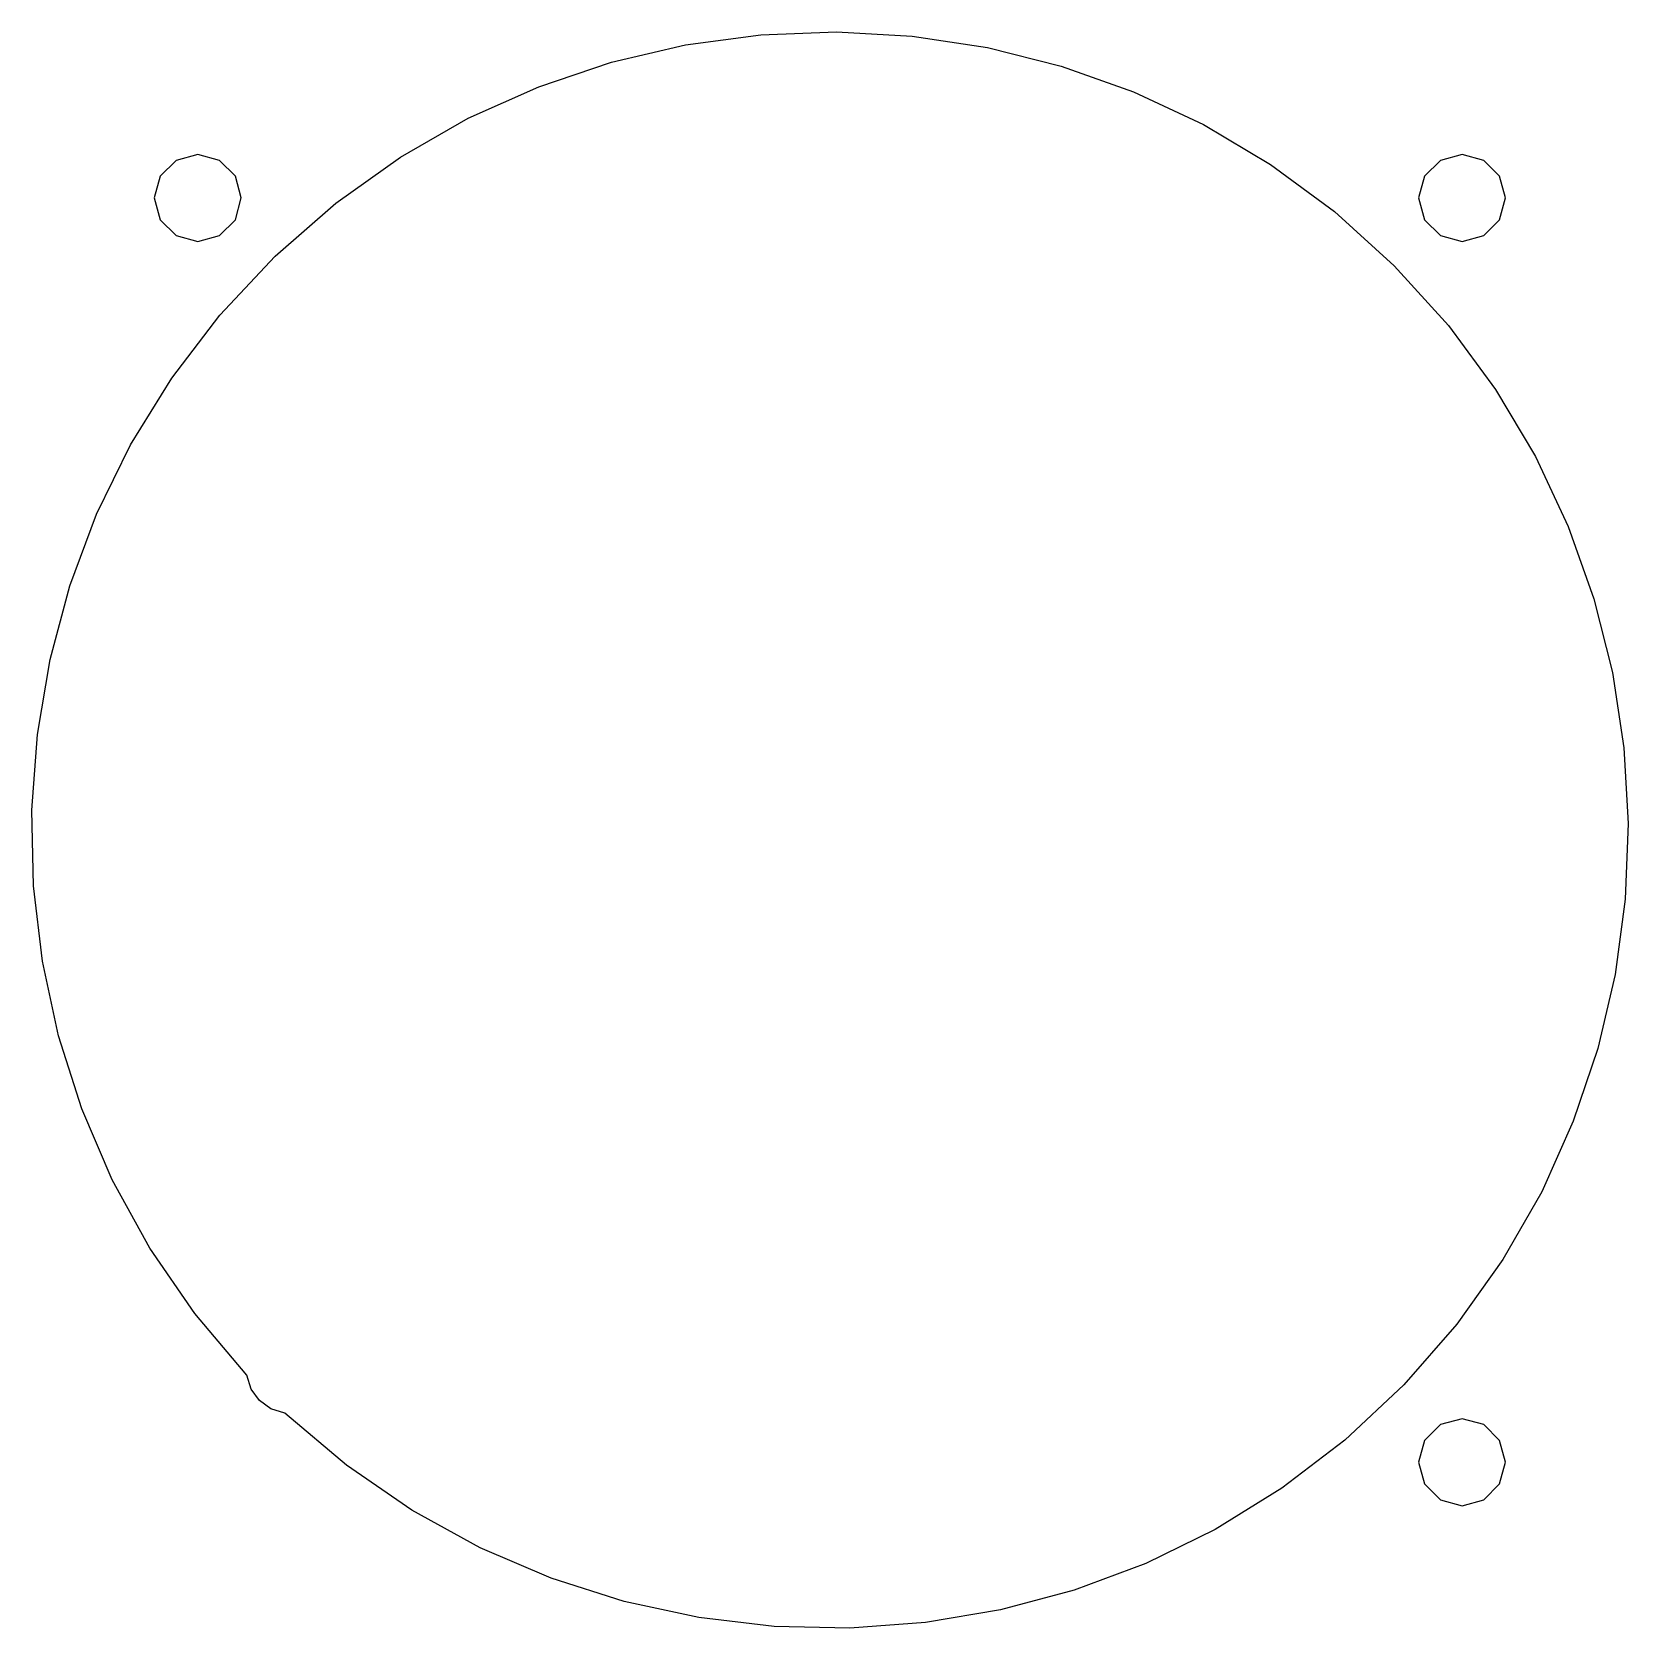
# Model space of a CAD drawing. Extents: x -40 to 40, y -40 to 298.
# Drawn here: x -39.7 to 39.7, y -39.7 to 39.7 of the extents above.
import ezdxf

# ---------------------------------------------------------------- set-up
doc = ezdxf.new("R2010")
doc.units = 0

msp = doc.modelspace()

# ---------------------------------------------------------------- linework, layer by layer
for p, q in [((-3.433457, 39.540012), (0.333055, 39.686369)), ((0.333055, 39.686369), (4.09658, 39.476812)), ((-10.866186, 38.178642), (-7.175642, 39.037513)), ((-7.175642, 39.037513), (-3.433457, 39.540012)), ((4.09658, 39.476812), (7.829804, 38.911571)), ((7.829804, 38.911571), (11.505411, 37.990875)), ((-14.477773, 36.96317), (-10.866186, 38.178642)), ((11.505411, 37.990875), (15.096088, 36.714954)), ((-17.983089, 35.390867), (-14.477773, 36.96317)), ((15.096088, 36.714954), (18.574519, 35.084036)), ((-21.35482, 33.461505), (-17.983089, 35.390867)), ((18.574519, 35.084036), (21.913391, 33.098351)), ((-31.4309, 33.5902), (-32.5104, 33.300949)), ((-30.3514, 33.300949), (-31.4309, 33.5902)), ((-24.565651, 31.174854), (-21.35482, 33.461505)), ((31.4309, 33.5902), (30.3514, 33.300949)), ((32.5104, 33.300949), (31.4309, 33.5902)), ((-32.5104, 33.300949), (-33.300649, 32.5107)), ((-29.561151, 32.5107), (-30.3514, 33.300949)), ((21.913391, 33.098351), (25.085388, 30.758128)), ((30.3514, 33.300949), (29.561151, 32.5107)), ((33.300649, 32.5107), (32.5104, 33.300949)), ((-33.300649, 32.5107), (-33.5899, 31.4312)), ((-29.2719, 31.4312), (-29.561151, 32.5107)), ((29.561151, 32.5107), (29.2719, 31.4312)), ((33.5899, 31.4312), (33.300649, 32.5107)), ((-33.5899, 31.4312), (-33.300649, 30.3517)), ((-29.561151, 30.3517), (-29.2719, 31.4312)), ((-29.2719, 31.4312), (-29.2719, 31.4312)), ((-27.588268, 28.530684), (-24.565651, 31.174854)), ((29.2719, 31.4312), (29.561151, 30.3517)), ((33.300649, 30.3517), (33.5899, 31.4312)), ((33.5899, 31.4312), (33.5899, 31.4312)), ((-33.300649, 30.3517), (-32.5104, 29.561451)), ((-30.3514, 29.561451), (-29.561151, 30.3517)), ((25.085388, 30.758128), (28.063196, 28.063596)), ((29.561151, 30.3517), (30.3514, 29.561451)), ((32.5104, 29.561451), (33.300649, 30.3517)), ((-32.5104, 29.561451), (-31.4309, 29.2722)), ((-31.4309, 29.2722), (-30.3514, 29.561451)), ((30.3514, 29.561451), (31.4309, 29.2722)), ((31.4309, 29.2722), (32.5104, 29.561451)), ((-30.332402, 25.598523), (-27.588268, 28.530684)), ((28.063196, 28.063596), (30.757728, 25.085788)), ((-32.725538, 22.466253), (-30.332402, 25.598523)), ((30.757728, 25.085788), (33.097951, 21.913791)), ((-34.766986, 19.161182), (-32.725538, 22.466253)), ((33.097951, 21.913791), (35.083636, 18.574919)), ((-36.456059, 15.710615), (-34.766986, 19.161182)), ((35.083636, 18.574919), (36.714554, 15.096488)), ((-37.792071, 12.141861), (-36.456059, 15.710615)), ((36.714554, 15.096488), (37.990475, 11.505811)), ((-38.774332, 8.482225), (-37.792071, 12.141861)), ((37.990475, 11.505811), (38.911171, 7.830204)), ((-39.402156, 4.759015), (-38.774332, 8.482225)), ((38.911171, 7.830204), (39.476412, 4.09698)), ((-39.674854, 0.999538), (-39.402156, 4.759015)), ((39.476412, 4.09698), (39.685969, 0.333455)), ((-39.591739, -2.768901), (-39.674854, 0.999538)), ((39.685969, 0.333455), (39.539612, -3.433057)), ((-39.152123, -6.518993), (-39.591739, -2.768901)), ((39.539612, -3.433057), (39.037113, -7.175242)), ((-38.355318, -10.223433), (-39.152123, -6.518993)), ((39.037113, -7.175242), (38.178242, -10.865786)), ((-37.200638, -13.854913), (-38.355318, -10.223433)), ((38.178242, -10.865786), (36.96277, -14.477373)), ((-35.687394, -17.386126), (-37.200638, -13.854913)), ((36.96277, -14.477373), (35.390467, -17.982689)), ((-33.814898, -20.789766), (-35.687394, -17.386126)), ((35.390467, -17.982689), (33.461105, -21.35442)), ((-31.582462, -24.038527), (-33.814898, -20.789766)), ((33.461105, -21.35442), (31.174454, -24.565251)), ((-28.9894, -27.1051), (-31.582462, -24.038527)), ((31.174454, -24.565251), (28.530284, -27.587868)), ((-28.769017, -27.788701), (-28.9894, -27.1051)), ((-28.9894, -27.1051), (-28.9894, -27.1051)), ((28.530284, -27.587868), (25.598123, -30.332002)), ((-28.356262, -28.355862), (-28.769017, -27.788701)), ((-27.789101, -28.768617), (-28.356262, -28.355862)), ((-27.1055, -28.989), (-27.789101, -28.768617)), ((-24.038927, -31.582062), (-27.1055, -28.989)), ((31.4309, -29.2715), (30.3514, -29.560751)), ((32.5104, -29.560751), (31.4309, -29.2715)), ((30.3514, -29.560751), (29.561151, -30.351)), ((33.300649, -30.351), (32.5104, -29.560751)), ((25.598123, -30.332002), (22.465853, -32.725138)), ((29.561151, -30.351), (29.2719, -31.4305)), ((33.5899, -31.4305), (33.300649, -30.351)), ((-20.790166, -33.814498), (-24.038927, -31.582062)), ((29.2719, -31.4305), (29.561151, -32.51)), ((33.300649, -32.51), (33.5899, -31.4305)), ((33.5899, -31.4305), (33.5899, -31.4305)), ((29.561151, -32.51), (30.3514, -33.300249)), ((32.5104, -33.300249), (33.300649, -32.51)), ((22.465853, -32.725138), (19.160782, -34.766586)), ((30.3514, -33.300249), (31.4309, -33.5895)), ((31.4309, -33.5895), (32.5104, -33.300249)), ((-17.386526, -35.686994), (-20.790166, -33.814498)), ((19.160782, -34.766586), (15.710215, -36.455659)), ((-13.855313, -37.200238), (-17.386526, -35.686994)), ((15.710215, -36.455659), (12.141461, -37.791671)), ((-10.223833, -38.354918), (-13.855313, -37.200238)), ((12.141461, -37.791671), (8.481825, -38.773932)), ((-6.519393, -39.151723), (-10.223833, -38.354918)), ((8.481825, -38.773932), (4.758615, -39.401756)), ((-2.769301, -39.591339), (-6.519393, -39.151723)), ((0.999138, -39.674454), (-2.769301, -39.591339)), ((4.758615, -39.401756), (0.999138, -39.674454))]:
    msp.add_line(p, q)

doc.saveas('drawing.dxf')
